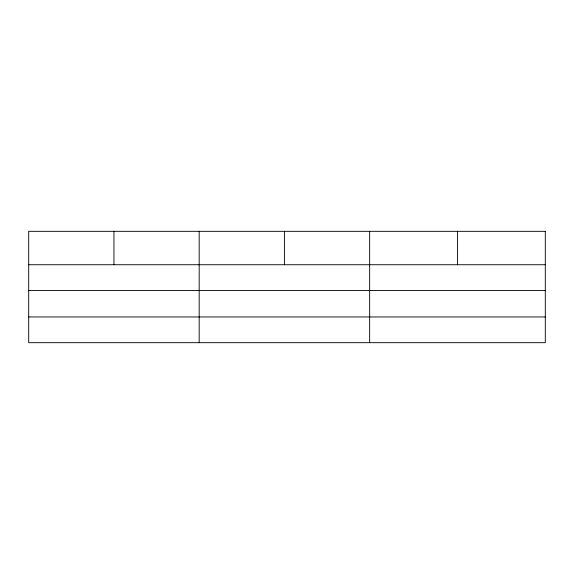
<?xml version="1.0" encoding="UTF-8"?>
<svg xmlns="http://www.w3.org/2000/svg" width="574" height="574" viewBox="0 0 574 574"><rect width="100%" height="100%" fill="white"/><g stroke="black" fill="none" stroke-linecap="round" stroke-linejoin="round"><path stroke-width="0.86" d="M28.7 264.729L545.3 264.729M28.7 290.451L545.3 290.451M28.7 316.956L545.3 316.956M457.478 231.322L457.478 264.729M369.656 231.322L369.656 342.678M284.417 231.322L284.417 264.729M199.178 231.322L199.178 342.678M113.939 231.322L113.939 264.729M545.3 231.322L28.7 231.322L28.7 342.678L545.3 342.678L545.3 231.322"/></g></svg>
